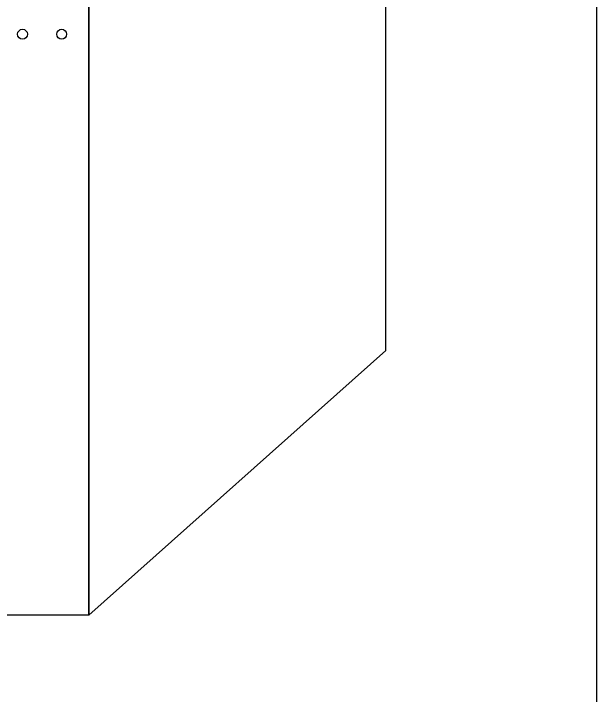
# Model space of a CAD drawing. Header units: inches. Extents: x -89 to 2397, y -1685 to 216.
# Drawn here: x 27.63 to 65.39, y 79.38 to 123.56 of the extents above; entities that cross this region are included whole.
import ezdxf

# ---------------------------------------------------------------- set-up
doc = ezdxf.new("R2010")
doc.units = ezdxf.units.IN
doc.header["$MEASUREMENT"] = 0
doc.layers.add('PCB', color=4, linetype='Continuous')

msp = doc.modelspace()

# ---------------------------------------------------------------- linework, layer by layer
for p, q in [((65.393, 185.344), (65.393, 16.244)), ((32.493, 84.568), (32.493, 167.368)), ((51.743, 101.733), (51.743, 150.203)), ((32.493, 84.568), (51.743, 101.733))]:
    msp.add_line(p, q)
at = {"layer": 'PCB'}
for p, q in [((32.493, 167.368), (32.493, 84.568)), ((32.493, 84.568), (16.3, 84.568))]:
    msp.add_line(p, q, dxfattribs=at)
for centre in [(28.203, 122.226), (30.743, 122.226)]:
    msp.add_circle(centre, 0.32, dxfattribs=at)

doc.saveas('drawing.dxf')
